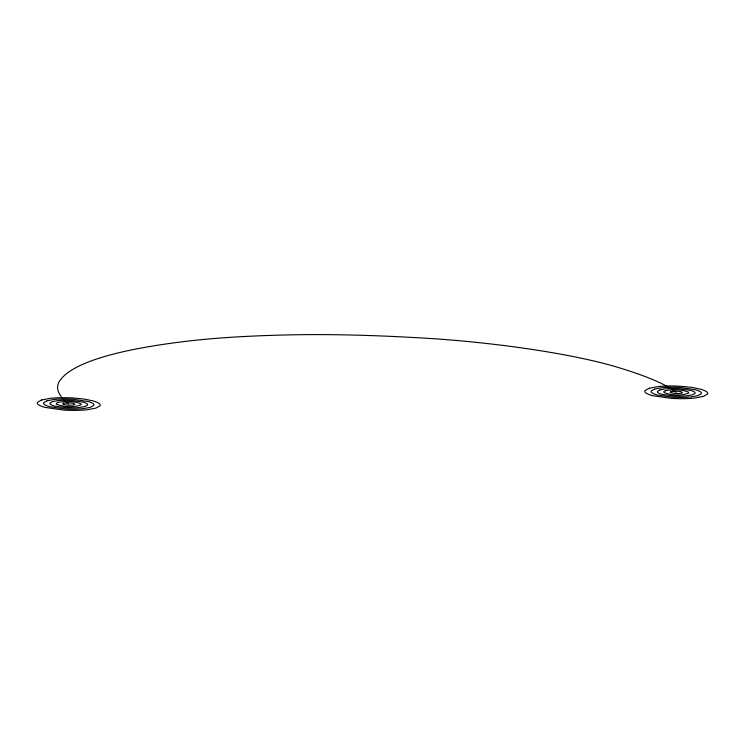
<?xml version="1.0" encoding="UTF-8"?>
<svg xmlns="http://www.w3.org/2000/svg" width="745" height="745" viewBox="0 0 745 745"><rect width="100%" height="100%" fill="white"/><g stroke="black" fill="none" stroke-linecap="round" stroke-linejoin="round"><path stroke-width="1.12" d="M676.264 392.336A363.672 49.989 6 0 0 615.333 366.624A172.458 23.7 6 0 0 425.823 338.211A363.672 49.989 6 0 0 292.683 334.822A569.58 78.281 6 0 0 187.097 341.201A860.475 118.269 6 0 0 59.926 380.509A569.58 78.281 6 0 0 68.736 404.041M41.618 399.972L37.483 402.272A56.955 7.832 6 0 0 38.358 404.628A38.619 5.308 6 0 0 44.83 407.357L63.409 410.039A36.365 5.001 6 0 0 76.716 410.374A56.955 7.832 6 0 0 87.277 409.741L95.863 408.102L99.998 405.811A56.955 7.832 6 0 0 99.113 403.455A36.365 5.001 6 0 0 93.023 400.885L84.576 399.143L74.072 398.044A36.365 5.001 6 0 0 60.755 397.7A56.955 7.832 6 0 0 50.194 398.342L41.618 399.972M47.037 400.782L43.732 402.626A45.566 6.267 6 0 0 44.439 404.507A30.89 4.247 6 0 0 49.608 406.696L64.47 408.837A29.092 3.995 6 0 0 75.124 409.107A45.566 6.267 6 0 0 83.57 408.595L90.434 407.292L93.74 405.457A45.566 6.267 6 0 0 93.041 403.567A29.092 3.995 6 0 0 88.161 401.518L73.001 399.236A29.092 3.995 6 0 0 62.356 398.966A45.566 6.267 6 0 0 53.901 399.478L47.037 400.782M52.467 401.602L49.98 402.98A34.177 4.694 6 0 0 50.511 404.386A23.169 3.185 6 0 0 54.394 406.025L65.541 407.636A21.819 2.999 6 0 0 73.522 407.841A34.177 4.694 6 0 0 79.864 407.459L85.014 406.481L87.491 405.103A34.177 4.694 6 0 0 86.96 403.688A21.819 2.999 6 0 0 83.31 402.142L71.939 400.438A21.819 2.999 6 0 0 63.949 400.233A34.177 4.694 6 0 0 57.616 400.624L52.467 401.602M57.886 402.412L56.238 403.334L56.583 404.274C64.256 407.059 73.615 407.794 81.242 404.749L80.888 403.809C73.69 400.885 65.43 401.043 57.886 402.412M63.316 403.222L62.664 404.153L67.674 405.243L72.442 405.178L74.994 404.395L73.597 403.408L69.806 402.84L63.316 403.222M649.137 388.266L645.002 390.566A56.955 7.832 6 0 0 645.887 392.913A38.619 5.308 6 0 0 652.359 395.651L670.928 398.333A36.365 5.001 6 0 0 684.245 398.668A56.955 7.832 6 0 0 694.806 398.026L703.382 396.396L707.517 394.096A56.955 7.832 6 0 0 706.642 391.749A36.365 5.001 6 0 0 700.542 389.179L692.096 387.437L681.591 386.338A36.365 5.001 6 0 0 668.284 385.994A56.955 7.832 6 0 0 657.723 386.636L649.137 388.266M654.566 389.076L651.26 390.92A45.566 6.267 6 0 0 651.959 392.801A30.89 4.247 6 0 0 657.137 394.98L671.999 397.132A29.092 3.995 6 0 0 682.644 397.402A45.566 6.267 6 0 0 691.099 396.889L697.963 395.586L701.269 393.742A45.566 6.267 6 0 0 700.561 391.861A29.092 3.995 6 0 0 695.69 389.803L680.53 387.53A29.092 3.995 6 0 0 669.876 387.26A45.566 6.267 6 0 0 661.43 387.772L654.566 389.076M659.986 389.896L657.509 391.274A34.177 4.694 6 0 0 658.04 392.68A23.169 3.185 6 0 0 661.914 394.319L673.061 395.93A21.819 2.999 6 0 0 681.051 396.135A34.177 4.694 6 0 0 687.384 395.753L692.533 394.776L695.02 393.388A34.177 4.694 6 0 0 694.489 391.982A21.819 2.999 6 0 0 690.829 390.436L679.459 388.732A21.819 2.999 6 0 0 671.478 388.527A34.177 4.694 6 0 0 665.136 388.909L659.986 389.896M665.415 390.706L663.758 391.628L664.112 392.568C671.776 395.353 681.135 396.089 688.762 393.034L688.417 392.094C681.219 389.179 672.958 389.337 665.415 390.706M670.835 391.516L670.183 392.447L675.193 393.528L679.971 393.472L682.513 392.69L681.116 391.702L677.326 391.134L670.835 391.516"/></g></svg>
